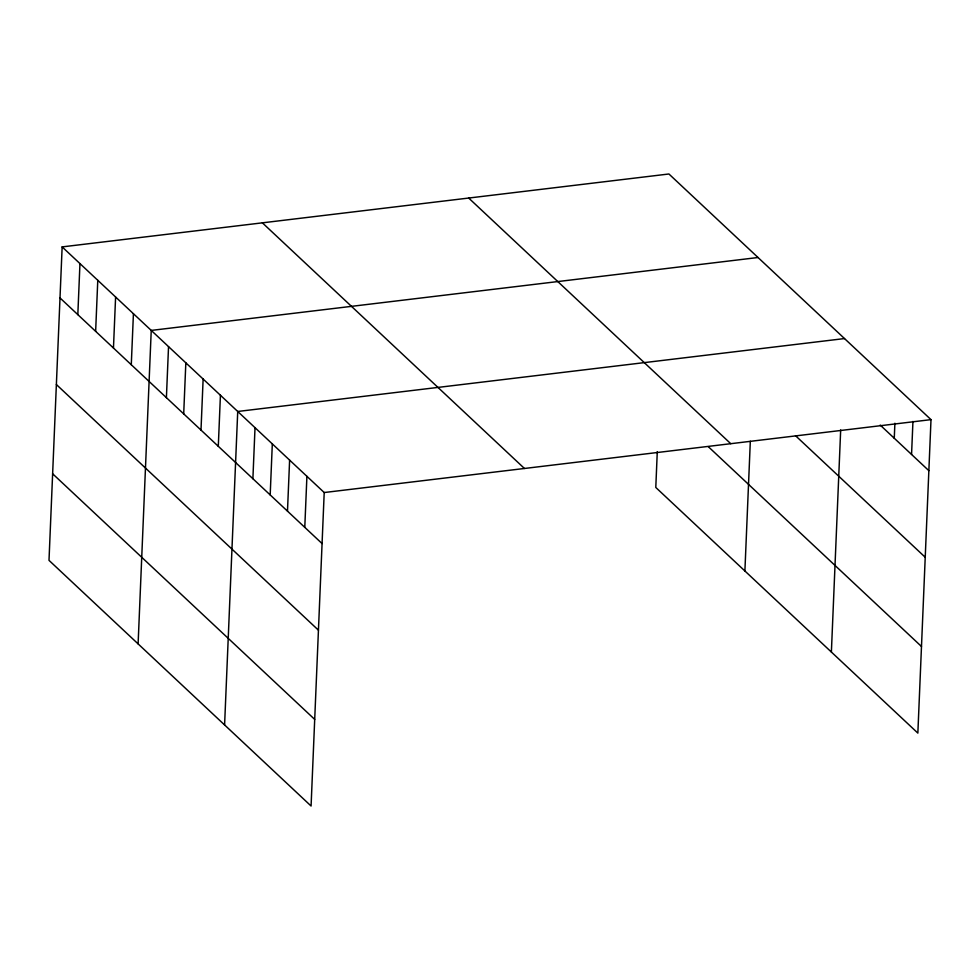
<?xml version="1.0" encoding="UTF-8"?>
<svg xmlns="http://www.w3.org/2000/svg" width="980" height="980" viewBox="0 0 980 980"><rect width="100%" height="100%" fill="white"/><g stroke="black" fill="none" stroke-linecap="round" stroke-linejoin="round"><path stroke-width="1.47" d="M62.144 246.899L49 560.364L311.077 806.013L324.209 492.536L62.144 246.899L668.923 173.987L931 419.636L917.856 733.101L655.792 487.464L657.286 451.621M77.824 314.641L79.956 263.596M95.636 331.338L97.779 280.305M113.46 348.047L115.603 297.014M131.283 364.744L133.427 313.71M138.107 643.885L151.239 330.419L758.03 257.507M166.404 397.66L168.536 346.626M183.701 413.879L185.833 362.845M200.998 430.085L203.13 379.052M218.295 446.304L220.427 395.259M224.592 724.943L237.724 411.478L844.515 338.566M252.889 478.73L255.021 427.684M270.186 494.937L272.318 443.903M287.483 511.144L289.615 460.11M304.78 527.363L306.911 476.329M744.898 570.985L750.325 441.245M831.383 652.043L840.681 429.926M894.262 438.244L894.899 423.238M911.559 454.451L912.944 421.437M324.209 492.536L931 419.636M880.212 425.075L928.856 470.67M795.503 435.684L925.23 557.265M468.685 198.046L730.761 443.695M708.43 446.794L921.494 646.494M262.383 222.84L524.447 468.477M60.001 297.932L322.077 543.569M56.375 384.54L318.439 630.177M52.626 473.769L314.702 719.406"/></g></svg>
